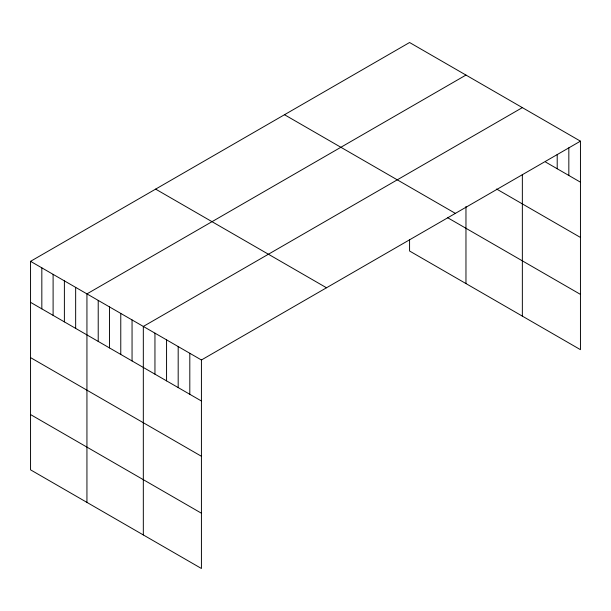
<?xml version="1.0" encoding="UTF-8"?>
<svg xmlns="http://www.w3.org/2000/svg" width="611" height="611" viewBox="0 0 611 611"><rect width="100%" height="100%" fill="white"/><g stroke="black" fill="none" stroke-linecap="round" stroke-linejoin="round"><path stroke-width="0.92" d="M580.45 141.164L201.424 359.986L201.424 568.49L30.55 469.836L30.55 261.332L409.576 42.51L580.45 141.164L580.45 349.668L409.576 251.014L409.576 239.955M465.964 75.061L86.938 293.891L86.938 502.395M522.352 107.62L143.325 326.45L143.325 534.953M545.592 162.045L580.45 182.17M496.575 189.02L580.45 237.442M284.497 114.723L455.371 213.376M447.435 217.592L580.45 294.387M155.629 189.12L326.503 287.773M30.55 261.332L201.424 359.986M30.55 302.346L201.424 400.999M30.55 357.618L201.424 456.272M30.55 414.563L201.424 513.217M568.833 147.801L568.833 175.456M557.209 154.446L557.209 168.751M522.352 174.418L522.352 316.124M465.964 206.465L465.964 283.565M189.807 353.28L189.807 394.286M178.183 346.574L178.183 387.58M166.566 339.861L166.566 380.874M154.95 333.155L154.95 374.161M132.052 319.935L132.052 360.941M120.772 313.428L120.772 354.433M109.491 306.913L109.491 347.919M98.218 300.406L98.218 341.412M75.657 287.384L75.657 328.39M64.384 280.869L64.384 321.875M53.104 274.354L53.104 315.368M41.831 267.847L41.831 308.853"/></g></svg>
